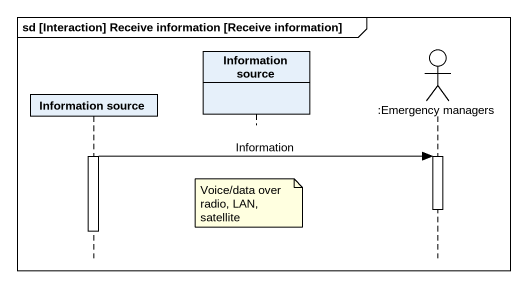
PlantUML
@startuml
mainframe sd [Interaction] Receive information [Receive information]
hide footbox
participant "Information source" as Information_source
participant "Information source" as Information_source_2
actor ":Emergency managers" as Emergency_managers

activate Information_source
Information_source -> Emergency_managers : Information
activate Emergency_managers
note over Information_source_2 : Voice/data over radio, LAN, satellite
deactivate Emergency_managers
deactivate Information_source
@enduml
